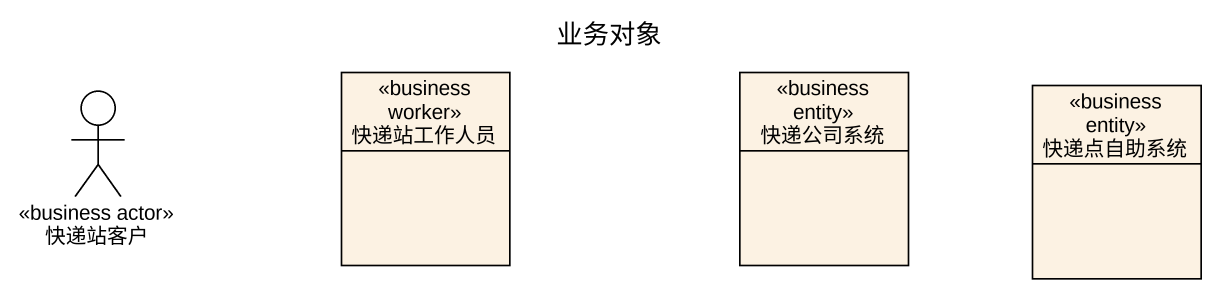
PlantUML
@startuml
title 业务对象
allowmixing
hide circle
hide empty members
class 快递站工作人员 <<business worker>>
class 快递公司系统 <<business entity>>
class 快递点自助系统 <<business entity>>
actor 快递站客户 <<business actor>>
@enduml
